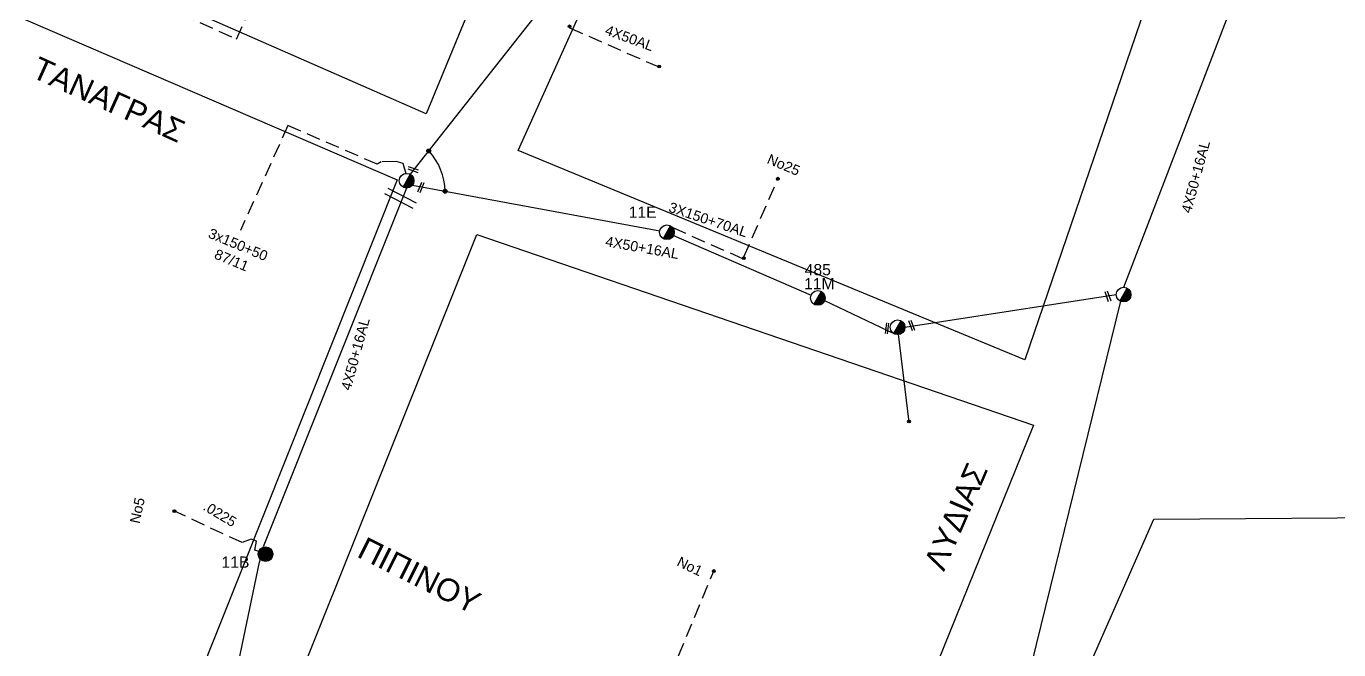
# Model space of a CAD drawing. Header units: millimetres. Extents: x -2238 to -1136, y 747 to 1272.
# Drawn here: x -2131.4 to -2011.6, y 858.5 to 915.4 of the extents above; entities that cross this region are included whole.
import ezdxf

# ---------------------------------------------------------------- set-up
doc = ezdxf.new("R2010")
doc.units = ezdxf.units.MM
doc.linetypes.add('DASHED', pattern=[19.05, 12.7, -6.35])
for name, color, linetype in [('Άγνωστα', 7, 'Continuous'), ('Γέφυρες Εναέριου Δικτύου', 7, 'Continuous'), ('Γυμνά εναέρια ΧΤ και ΦΟΠ (3Φ)   4x50+16AL', 7, 'Continuous'), ('Επιγραφές - Σχήματα', 7, 'Continuous'), ('Μηχανική τομή', 7, 'Continuous'), ('Στύλος Ξύλινος', 7, 'Continuous'), ('Στύλος Ξύλινος @ 1', 7, 'Continuous'), ('Στύλος ΦΜ', 7, 'Continuous'), ('Στύλος ΦΜ @ 1', 7, 'Continuous'), ('Συνδέσεις', 7, 'Continuous'), ('Τομή', 7, 'Continuous'), ('Υπόβαθρο ΔΕΗ', 7, 'Continuous'), ('Υπόγεια καλώδια Δικτύου ΧΤ και Παρ. ΧΤ - 3X150+70 AL', 7, 'DASHED'), ('Υπόγεια καλώδια Παροχών ΧΤ   .0225', 7, 'DASHED'), ('Υπόγεια καλώδια Παροχών ΧΤ   4x50AL', 7, 'DASHED')]:
    doc.layers.add(name, color=color, linetype=linetype)
doc.styles.get("Standard").update_dxf_attribs({"font": 'ARIAL.TTF'})
doc.linetypes.add('SYN_LINE', pattern='A,0.5,-0.0001,["/\\/\\/\\/",Standard,S=0.1,R=0,X=0,Y=-0.05],-0.25', length=0.7501)

# ---------------------------------------------------------------- blocks, each defined once
blk = doc.blocks.new('_ΣΥΝΔΕΣΗ')
at = {"layer": 'Συνδέσεις', "linetype": 'SYN_LINE', "ltscale": 40}
blk.add_hatch(color=256, dxfattribs=at).paths.add_polyline_path([(0.5, -0.01, 1), (-0.5, -0.01, 1)])
at = {"layer": 'Συνδέσεις'}
blk.add_circle((0, -0.01), 0.5, dxfattribs=at)
blk = doc.blocks.new('ΥΠΑΡΧΩΝ ΞΥΛΙΝΟΣ ΣΤΥΛΟΣ')
at = {"layer": 'Στύλος Ξύλινος'}
h = blk.add_hatch(color=256, dxfattribs=at)
h.paths.add_polyline_path([(-2.62, 0, 0.270008), (-1.29, -2.28), (1.3, 2.27, 0.576266)])
h.paths.add_polyline_path([(-1.29, -2.28, 0.574793), (2.62, 0, 0.268822), (1.3, 2.27)])
blk.add_line((-1.29, -2.28), (1.3, 2.27), dxfattribs=at)
blk.add_circle((0, 0), 2.62, dxfattribs=at)
at = {"layer": 'Στύλος Ξύλινος', "flags": 4}
for tag, p in [('ΑΡΙΘΜΟΣ', (-4.91, 8.6)), ('ΤΥΠΟΣ', (-4.85, 3.39))]:
    blk.add_attdef(tag, p, '', height=4, dxfattribs=at)
blk = doc.blocks.new('ΥΠΑΡΧΩΝ ΤΣΙΜΕΝΤΕΝΙΟΣ ΣΤΥΛΟΣ')
at = {"layer": 'Στύλος ΦΜ'}
blk.add_hatch(color=256, dxfattribs=at).paths.add_polyline_path([(-1.29, -2.28, 0.574793), (2.62, 0, 0.268822), (1.3, 2.27)])
blk.add_line((-1.29, -2.28), (1.3, 2.27), dxfattribs=at)
blk.add_circle((0, 0), 2.62, dxfattribs=at)
at = {"layer": 'Στύλος ΦΜ', "flags": 4}
for tag, p in [('ΑΡΙΘΜΟΣ', (-4.68, 8.05)), ('ΤΥΠΟΣ', (-4.91, 3.03))]:
    blk.add_attdef(tag, p, '', height=4, dxfattribs=at)
blk = doc.blocks.new('ΤΟΜΗ')
at = {"layer": 'Τομή', "ltscale": 40}
for p, q in [((-5.68, 0), (5.68, 0)), ((5.68, -2.33), (-5.68, -2.33))]:
    blk.add_line(p, q, dxfattribs=at)
blk = doc.blocks.new('ΜΗΧΑΝΙΚΗ ΤΟΜΗ')
at = {"layer": 'Μηχανική τομή', "ltscale": 40}
for p, q in [((-1.89, 0.78), (1.89, 0.78)), ((1.89, 0), (-1.89, 0))]:
    blk.add_line(p, q, dxfattribs=at)

msp = doc.modelspace()

# ---------------------------------------------------------------- linework, layer by layer
at = {"layer": 'Άγνωστα', "color": 2, "ltscale": 0.1}
msp.add_lwpolyline([(-2051.85, 887.3), (-2050.89, 879.29)], dxfattribs=at)
at = {"layer": 'Άγνωστα', "color": 6, "linetype": 'DASHED', "ltscale": 0.1}
msp.add_lwpolyline([(-2067.21, 824.32), (-2065.67, 824.75), (-2065.67, 824.75), (-2062.39, 823.61), (-2057.78, 834.74), (-2077.77, 843.88), (-2068.67, 865.69)], dxfattribs=at)
at = {"layer": 'Γέφυρες Εναέριου Δικτύου', "ltscale": 0.1}
msp.add_arc((-2098.89, 900.2), 5.69, 1.5794, 42.4383, dxfattribs=at)
at = {"layer": 'Γυμνά εναέρια ΧΤ και ΦΟΠ (3Φ)   4x50+16AL', "color": 2, "ltscale": 0.1}
for points in [[(-2096.38, 901.9), (-2078.24, 924.93)], [(-2096.19, 900.91), (-2073.62, 896.73)], [(-2072.35, 896.32), (-2059.8, 890.87)], [(-2058.56, 890.37), (-2052.19, 887.33)], [(-2051.23, 887.94), (-2031.94, 890.92)]]:
    msp.add_lwpolyline(points, dxfattribs=at)
at = {"layer": 'Γυμνά εναέρια ΧΤ και ΦΟΠ (3Φ)   4x50+16AL', "color": 7, "ltscale": 0.1}
for points in [[(-2031.24, 891.59), (-2021.41, 917.19)], [(-2043.95, 839.79), (-2031.52, 890.31)]]:
    msp.add_lwpolyline(points, dxfattribs=at)
at = {"layer": 'Γυμνά εναέρια ΧΤ και ΦΟΠ (3Φ)   4x50+16AL', "color": 133, "ltscale": 0.1}
for points in [[(-2096.72, 900.64), (-2109.81, 867.9)], [(-2117.75, 830.05), (-2114.34, 846.39), (-2110.16, 866.5), (-2110.06, 866.81)]]:
    msp.add_lwpolyline(points, dxfattribs=at)
at = {"layer": 'Υπόβαθρο ΔΕΗ', "ltscale": 0.1}
for points in [[(-2115.13, 959.82), (-2079.75, 944.25), (-2094.94, 907.42), (-2130.61, 923.09), (-2115.13, 959.82)], [(-2051.9, 920.82), (-2047.8, 929.54), (-2028.07, 920.73), (-2040.29, 884.97), (-2086.54, 904.08), (-2070.4, 939.92), (-2050.24, 930.85), (-2054.34, 921.26)], [(-2133.24, 916.75), (-2097.58, 901.4), (-2124.03, 835.09), (-2157.82, 855.83), (-2158.04, 856.87), (-2158.04, 857.77), (-2157.97, 858.52), (-2157.14, 860.39), (-2133.24, 916.75)], [(-2116.63, 830.62), (-2090.32, 896.41), (-2039.49, 879.01), (-2071.15, 800.77), (-2116.63, 830.62)], [(-1957.38, 870.93), (-1954.31, 864.52), (-2046.1, 788.54), (-2061.73, 794.86), (-2028.52, 870.41), (-1957.38, 870.93)]]:
    msp.add_lwpolyline(points, dxfattribs=at)
at = {"layer": 'Υπόγεια καλώδια Δικτύου ΧΤ και Παρ. ΧΤ - 3X150+70 AL', "color": 1, "linetype": 'DASHED', "ltscale": 0.1}
msp.add_lwpolyline([(-2127.16, 932.3), (-2131.23, 922.8), (-2112.25, 914.25), (-2108.15, 923.25)], dxfattribs=at)
at = {"layer": 'Υπόγεια καλώδια Δικτύου ΧΤ και Παρ. ΧΤ - 3X150+70 AL', "color": 133, "linetype": 'DASHED', "ltscale": 0.1}
msp.add_lwpolyline([(-2096.76, 901.94), (-2097.04, 902.9), (-2097.69, 903.08), (-2099.04, 903.05), (-2099.4, 902.82), (-2107.55, 906.35), (-2111.88, 896.78)], dxfattribs=at)
at = {"layer": 'Υπόγεια καλώδια Δικτύου ΧΤ και Παρ. ΧΤ - 3X150+70 AL', "color": 2, "linetype": 'DASHED', "ltscale": 0.1}
for points in [[(-2065.94, 894.36), (-2062.79, 901.59)], [(-2072.43, 897.03), (-2066.07, 894.23)]]:
    msp.add_lwpolyline(points, dxfattribs=at)
at = {"layer": 'Υπόγεια καλώδια Παροχών ΧΤ   .0225', "color": 133, "linetype": 'DASHED', "ltscale": 0.1}
msp.add_lwpolyline([(-2109.95, 867.37), (-2110.57, 867.59), (-2110.43, 868.42), (-2110.9, 868.61), (-2111.73, 868.28), (-2117.92, 871.15)], dxfattribs=at)
at = {"layer": 'Υπόγεια καλώδια Παροχών ΧΤ   4x50AL', "color": 2, "linetype": 'DASHED', "ltscale": 0.1}
msp.add_lwpolyline([(-2081.84, 915.27), (-2073.64, 911.67)], dxfattribs=at)

# ---------------------------------------------------------------- block references
at = {"layer": 'Μηχανική τομή', "ltscale": 0.1}
for p, xscale, yscale, zscale, rotation in [((-2096.1, 902.43), -0.2565857821765209, 0.2565857821764779, 0.2565857821764941, 160.2314629345971), ((-2095.33, 900.67), 0.2565857821765195, 0.2565857821765195, 0.2565857821765195, 67.23183001657364), ((-2032.8, 890.73), 0.2565857821765434, 0.2565857821765434, 0.2565857821765434, 289.9985125749737), ((-2052.77, 887.83), -0.2565857821765281, 0.2565857821764785, 0.2565857821764941, 82.69229092216564), ((-2050.7, 888.06), 0.2565857821765434, 0.2565857821765434, 0.2565857821765434, 289.9985125749737)]:
    msp.add_blockref('ΜΗΧΑΝΙΚΗ ΤΟΜΗ', p, dxfattribs=dict(at, xscale=xscale, yscale=yscale, zscale=zscale, rotation=rotation))
at = {"layer": 'Στύλος Ξύλινος @ 1', "ltscale": 0.1}
ref = msp.add_blockref('ΥΠΑΡΧΩΝ ΞΥΛΙΝΟΣ ΣΤΥΛΟΣ', (-2109.6, 867.23), dxfattribs=dict(at, xscale=0.2565857821764941, yscale=0.2565857821764941, zscale=0.2565857821764941))
ref.add_attrib('ΤΥΠΟΣ', '11B', (-2113.62, 865.99), dxfattribs={"layer": 'Στύλος Ξύλινος', "height": 1.026, "flags": 4})
at = {"layer": 'Στύλος ΦΜ @ 1', "ltscale": 0.1, "xscale": 0.2565857821764941, "yscale": 0.2565857821764941, "zscale": 0.2565857821764941}
for p in [(-2096.72, 901.31), (-2031.27, 890.92), (-2051.9, 887.94)]:
    msp.add_blockref('ΥΠΑΡΧΩΝ ΤΣΙΜΕΝΤΕΝΙΟΣ ΣΤΥΛΟΣ', p, dxfattribs=at)
at = {"layer": 'Στύλος ΦΜ @ 1', "ltscale": 0.1}
ref = msp.add_blockref('ΥΠΑΡΧΩΝ ΤΣΙΜΕΝΤΕΝΙΟΣ ΣΤΥΛΟΣ', (-2072.96, 896.61), dxfattribs=dict(at, xscale=0.2565857821764941, yscale=0.2565857821764941, zscale=0.2565857821764941))
ref.add_attrib('ΑΡΙΘΜΟΣ', '11E', (-2076.45, 897.93), dxfattribs={"layer": 'Στύλος ΦΜ', "height": 1.026, "flags": 4})
at = {"layer": 'Στύλος ΦΜ @ 1', "ltscale": 0.1, "xscale": 0.2565857821764941, "yscale": 0.2565857821764941, "zscale": 0.2565857821764941}
msp.add_blockref('ΥΠΑΡΧΩΝ ΤΣΙΜΕΝΤΕΝΙΟΣ ΣΤΥΛΟΣ', (-2059.18, 890.62), dxfattribs=at).add_auto_attribs({'ΤΥΠΟΣ': '11M', 'ΑΡΙΘΜΟΣ': '485'})
at = {"layer": 'Συνδέσεις', "ltscale": 0.1, "xscale": 0.2565857821764941, "yscale": 0.2565857821764941, "zscale": 0.2565857821764941}
for p in [(-2081.84, 915.41), (-2073.67, 911.75), (-2062.83, 901.5), (-2065.94, 894.24), (-2050.86, 879.35), (-2117.92, 871.16), (-2068.67, 865.69)]:
    msp.add_blockref('_ΣΥΝΔΕΣΗ', p, dxfattribs=at)
at = {"layer": 'Συνδέσεις', "xscale": 0.3548076403074907, "yscale": 0.3548076403074907, "zscale": 0.3548076403074907}
for p in [(-2094.7, 904.04), (-2093.21, 900.36)]:
    msp.add_blockref('_ΣΥΝΔΕΣΗ', p, dxfattribs=at)
at = {"layer": 'Τομή', "ltscale": 0.1, "xscale": 0.256585782176532, "yscale": 0.256585782176532, "zscale": 0.256585782176532, "rotation": 332.3943258908416}
msp.add_blockref('ΤΟΜΗ', (-2097.13, 899.97), dxfattribs=at)

# ---------------------------------------------------------------- texts
at = {"layer": 'Γυμνά εναέρια ΧΤ και ΦΟΠ (3Φ)   4x50+16AL', "color": 7, "ltscale": 0.1, "char_height": 0.924, "width": 86.4036, "attachment_point": 1}
for insert, rotation in [((-2026.02, 898.53), 74.9186), ((-2078.47, 896.26), 349.903), ((-2102.73, 882.35), 74.9186)]:
    msp.add_mtext('4X50+16AL', dxfattribs=dict(at, insert=insert, rotation=rotation))
at = {"layer": 'Επιγραφές - Σχήματα', "ltscale": 0.1, "attachment_point": 5}
for s, insert, char_height, rotation in [('ΤΑΝΑΓΡΑΣ', (-2123.92, 908.72), 2.053, 335.7614), ('No25', (-2062.3, 902.76), 0.924, 337.3011), ('3x150+50\\P87/11', (-2112.4, 894.77), 0.924, 337.3011), ('ΛΥΔΙΑΣ', (-2046.59, 870.67), 2.053, 66.6403), ('ΠΙΠΙΝΟΥ', (-2095.56, 865.27), 2.053, 333.4573)]:
    msp.add_mtext(s, dxfattribs=dict(at, insert=insert, char_height=char_height, rotation=rotation))
at = {"layer": 'Επιγραφές - Σχήματα', "ltscale": 0.1, "char_height": 0.924, "width": 2.3267, "attachment_point": 1}
for s, insert, rotation in [('No5', (-2122.01, 870.16), 77.8952), ('No1', (-2071.73, 867.05), 334.3946)]:
    msp.add_mtext(s, dxfattribs=dict(at, insert=insert, rotation=rotation))
at = {"layer": 'Υπόγεια καλώδια Δικτύου ΧΤ και Παρ. ΧΤ - 3X150+70 AL', "color": 7, "linetype": 'DASHED', "ltscale": 0.1, "insert": (-2072.59, 899.39), "char_height": 0.924, "width": 86.4036, "attachment_point": 1, "rotation": 341.5002}
msp.add_mtext('3X150+70AL', dxfattribs=at)
at = {"layer": 'Υπόγεια καλώδια Παροχών ΧΤ   .0225', "color": 7, "linetype": 'DASHED', "ltscale": 0.1, "insert": (-2114.91, 872.12), "char_height": 0.924, "width": 86.4036, "attachment_point": 1, "rotation": 329.0575}
msp.add_mtext('.0225', dxfattribs=at)
at = {"layer": 'Υπόγεια καλώδια Παροχών ΧΤ   4x50AL', "color": 7, "linetype": 'DASHED', "ltscale": 0.1, "insert": (-2078.38, 915.56), "char_height": 0.924, "width": 86.4036, "attachment_point": 1, "rotation": 340.0524}
msp.add_mtext('4X50AL', dxfattribs=at)

doc.saveas('drawing.dxf')
